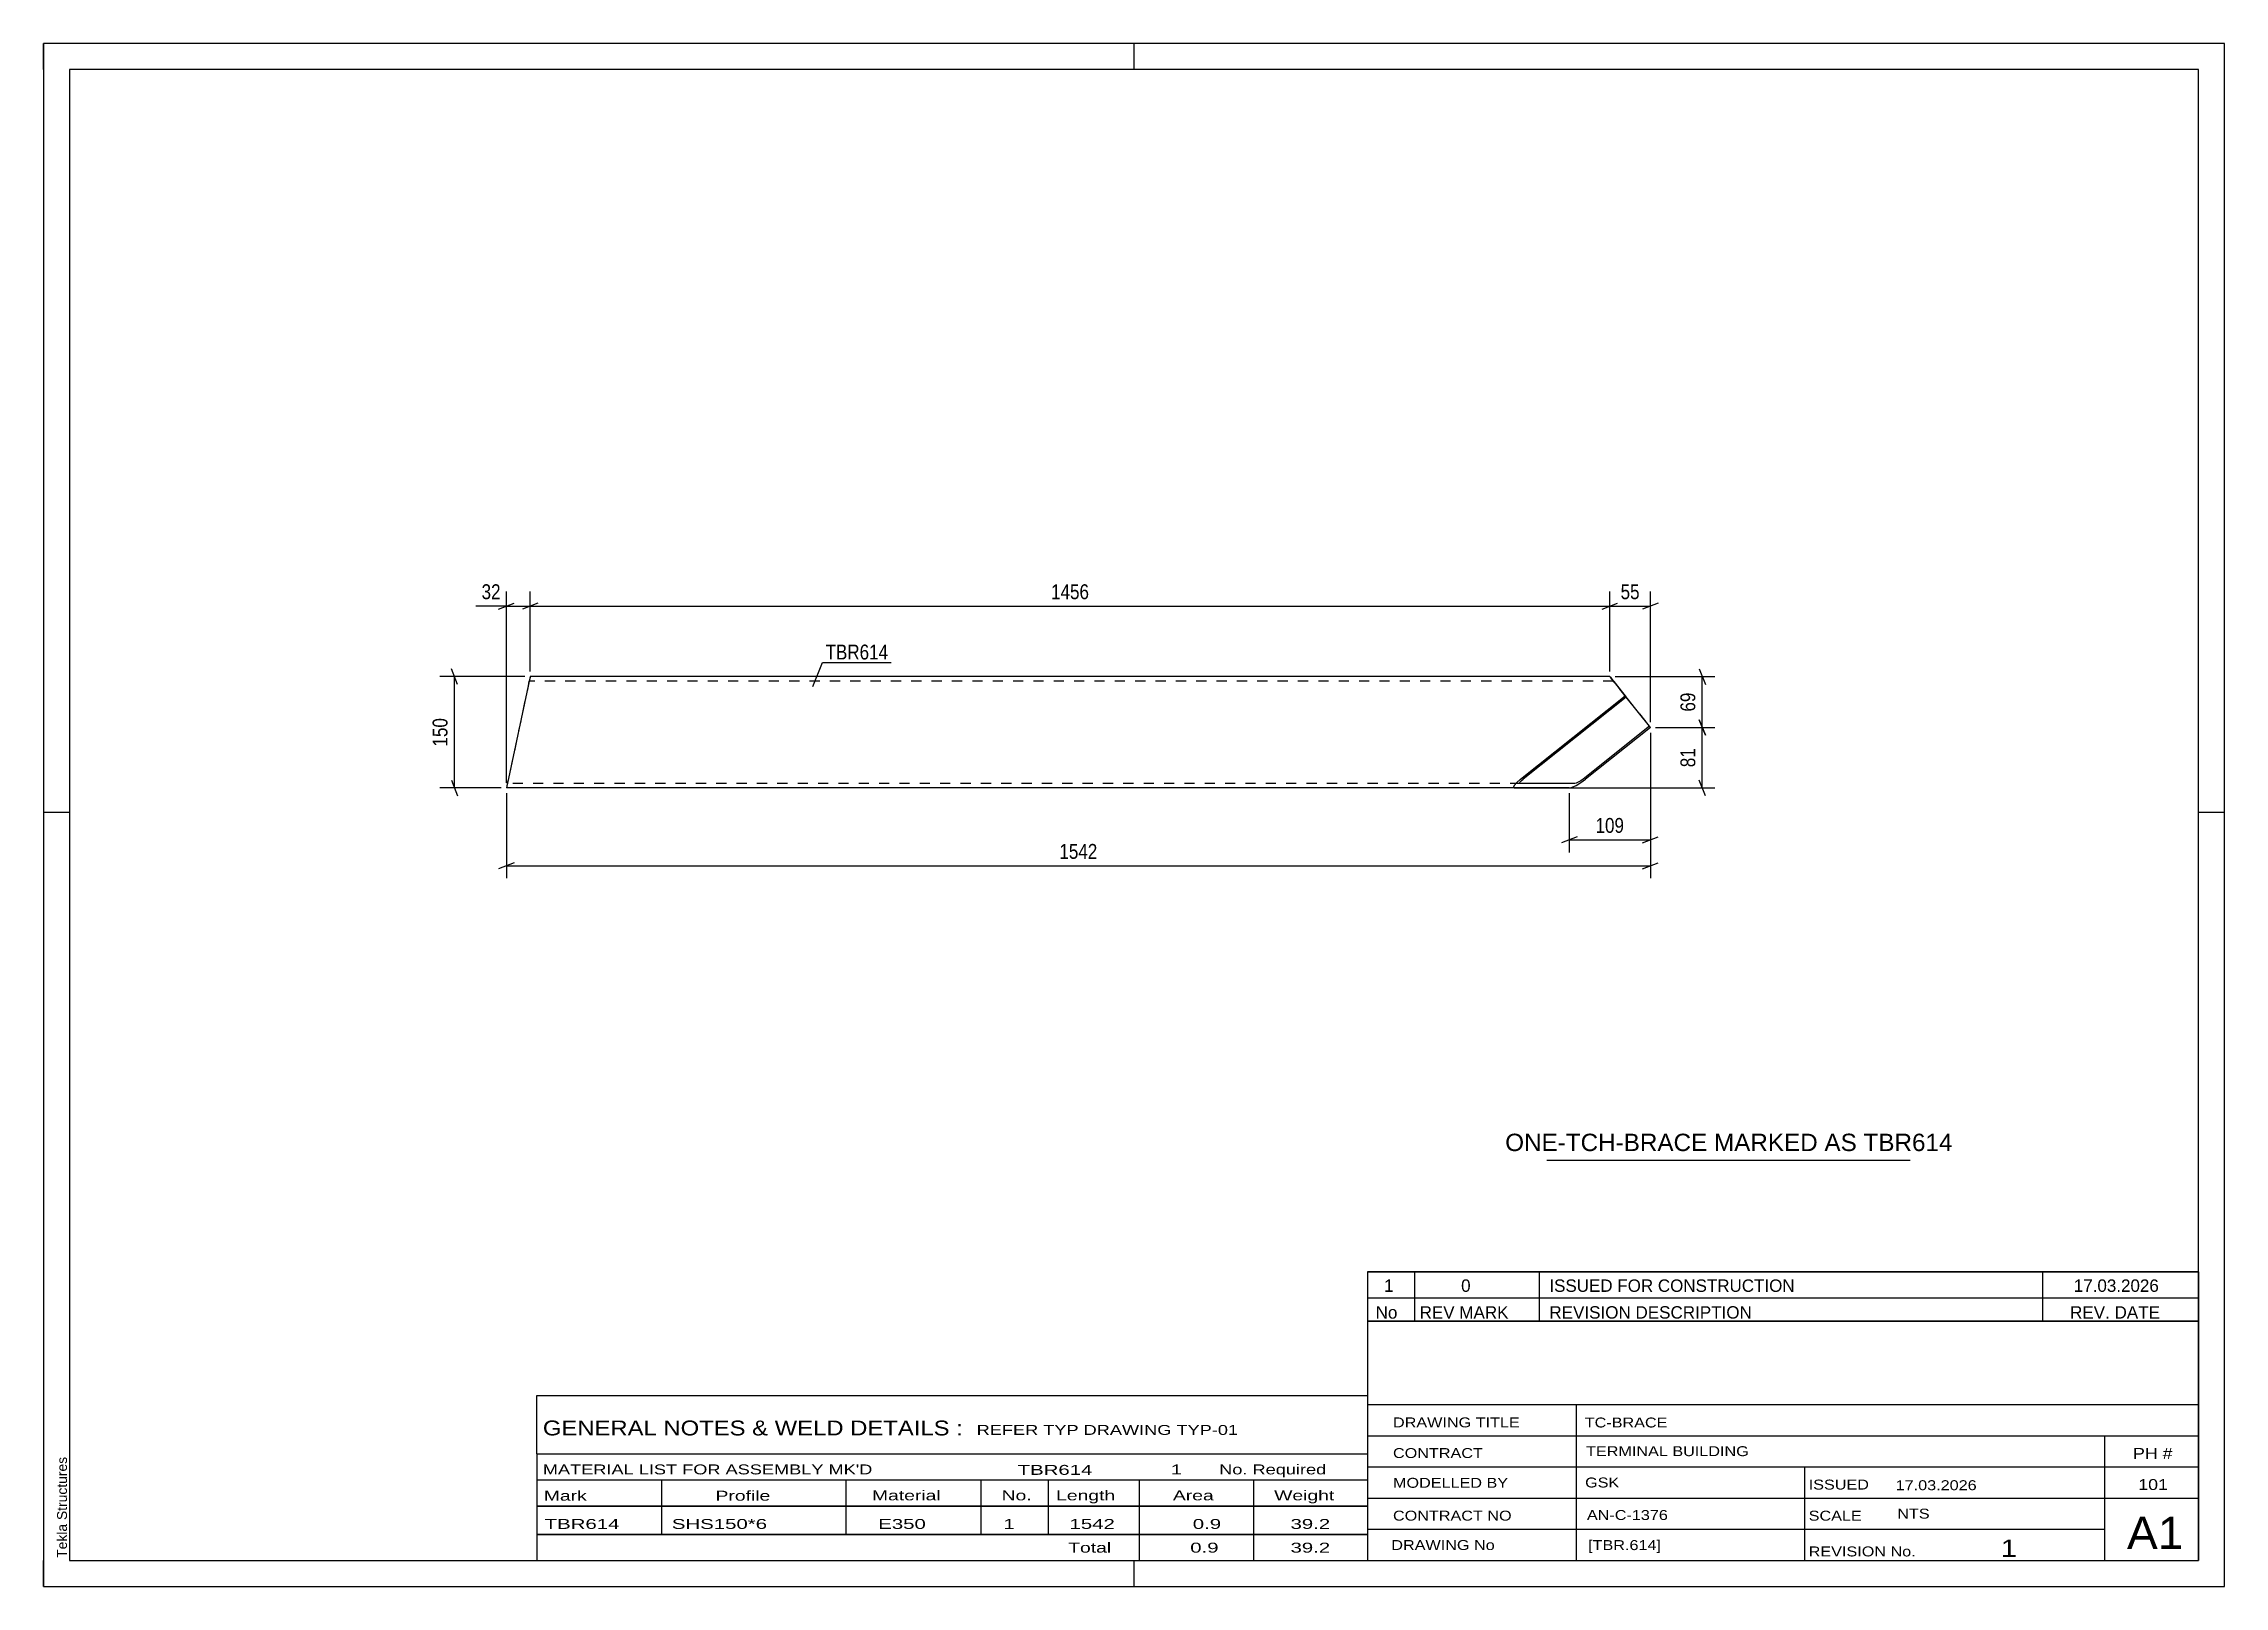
# Model space of a CAD drawing. Header units: millimetres. Extents: x 0 to 420, y 0 to 297.
import ezdxf

# ---------------------------------------------------------------- set-up
doc = ezdxf.new("R2010")
doc.units = ezdxf.units.MM
doc.linetypes.add('DXK_LINE_DOT2', pattern=[3.9198, 1.9599, -1.9599])
doc.styles.add('Arial', font='ARIAL.TTF', dxfattribs={"height": 0.2})
doc.styles.add('Arial Narrow', font='ARIALN.TTF', dxfattribs={"height": 0.2})

# ---------------------------------------------------------------- blocks, each defined once
blk = doc.blocks.new('Unknown-585400719-1162')
at = {"color": 5, "linetype": 'Continuous'}
for p, q in [((420, 297), (0, 297)), ((0, 297), (0, 0)), ((0, 292), (0, 297)), ((210, 292), (210, 297)), ((420, 0), (420, 297)), ((415, 292), (5, 292)), ((5, 292), (5, 5)), ((415, 5), (415, 292)), ((5, 149), (0, 149)), ((420, 149), (415, 149)), ((0, 0), (0, 5)), ((5, 5), (415, 5)), ((210, 0), (210, 5)), ((0, 0), (420, 0))]:
    blk.add_line(p, q, dxfattribs=at)
at = {"color": 174, "linetype": 'Continuous', "style": 'Arial'}
blk.add_text('Tekla Structures', height=1.9102, rotation=90, dxfattribs=at).set_placement((4.5, 5.5))
blk = doc.blocks.new('Part-585400719-1680 - 1674')
at = {"color": 2, "linetype": 'Continuous'}
for p, q in [((93.71, 175.14), (89.13, 153.71)), ((93.71, 175.14), (93.71, 175.14)), ((301.65, 175.14), (93.71, 175.14)), ((301.65, 175.14), (301.65, 175.14)), ((301.65, 175.14), (301.76, 175.01)), ((301.76, 175.01), (302.05, 174.63)), ((302.05, 174.63), (302.5, 174.08)), ((302.5, 174.08), (304.59, 171.45)), ((284.45, 155.42), (304.59, 171.45)), ((304.78, 171.2), (284.95, 155.42)), ((304.59, 171.45), (304.78, 171.2)), ((309.25, 165.59), (304.78, 171.2)), ((309.25, 165.59), (296.48, 155.42)), ((309.45, 165.34), (296.98, 155.42)), ((309.45, 165.34), (309.25, 165.59)), ((284.45, 155.42), (283.7, 154.77)), ((284.58, 155.09), (284.95, 155.42)), ((296.48, 155.42), (296.03, 155.09)), ((296.08, 154.77), (296.98, 155.42)), ((89.13, 153.71), (89.13, 153.71)), ((283.3, 153.71), (89.13, 153.71)), ((283.22, 154.21), (283.08, 153.84)), ((283.08, 153.84), (283.3, 153.71)), ((283.7, 154.77), (283.22, 154.21)), ((293.82, 153.71), (283.3, 153.71)), ((284.27, 154.63), (284.34, 154.82)), ((284.38, 154.56), (284.27, 154.63)), ((284.34, 154.82), (284.58, 155.09)), ((294.9, 154.56), (284.38, 154.56)), ((293.82, 153.71), (294.37, 153.84)), ((294.37, 153.84), (295.16, 154.21)), ((295.17, 154.63), (294.9, 154.56)), ((295.16, 154.21), (296.08, 154.77)), ((295.57, 154.82), (295.17, 154.63)), ((296.03, 155.09), (295.57, 154.82))]:
    blk.add_line(p, q, dxfattribs=at)
at = {"color": 7, "linetype": 'DXK_LINE_DOT2'}
for p, q in [((93.53, 174.28), (89.13, 153.71)), ((93.68, 175.01), (93.35, 173.42)), ((93.42, 173.75), (93.47, 174.03)), ((93.47, 174.03), (93.49, 174.08)), ((93.49, 174.08), (93.51, 174.21)), ((93.51, 174.21), (93.53, 174.28)), ((302.34, 174.28), (93.53, 174.28)), ((93.71, 175.14), (93.68, 175.01)), ((301.76, 175.01), (301.65, 175.14)), ((302.05, 174.63), (301.76, 175.01)), ((302.49, 174.08), (302.05, 174.63)), ((302.33, 174.28), (302.34, 174.28)), ((302.39, 174.21), (302.33, 174.28)), ((302.39, 174.21), (302.34, 174.28)), ((302.39, 174.21), (304.78, 171.2)), ((302.49, 174.08), (302.39, 174.21)), ((302.49, 174.08), (309.45, 165.34)), ((302.53, 174.03), (302.49, 174.08)), ((304.78, 171.2), (302.53, 174.03)), ((89.31, 154.56), (89.32, 154.63)), ((284.38, 154.56), (89.31, 154.56)), ((89.32, 154.63), (89.36, 154.82))]:
    blk.add_line(p, q, dxfattribs=at)
blk = doc.blocks.new('StraightDimension-585400719-1721 - 1674')
at = {"color": 7, "linetype": 'Continuous'}
for p, q in [((310.45, 165.34), (321.85, 165.34)), ((318.85, 166.84), (320.05, 163.84)), ((319.45, 153.71), (319.45, 165.34)), ((283.3, 153.71), (321.85, 153.71)), ((320.05, 152.21), (318.85, 155.21))]:
    blk.add_line(p, q, dxfattribs=at)
at = {"color": 0}
blk.add_wipeout([(318.7, 161.95), (314.5, 161.95), (314.5, 157.1), (318.7, 157.1)], dxfattribs=at)
at = {"color": 3, "style": 'Arial Narrow'}
blk.add_text('81', height=2.863, rotation=90.0002, dxfattribs=at).set_placement((318.1, 157.7))
blk = doc.blocks.new('StraightDimension-585400719-1807 - 1674')
at = {"color": 7, "linetype": 'Continuous'}
for p, q in [((79.73, 173.64), (78.53, 176.64)), ((92.71, 175.14), (76.28, 175.14)), ((79.13, 153.71), (79.13, 175.14)), ((88.13, 153.71), (76.28, 153.71)), ((78.53, 155.21), (79.73, 152.21))]:
    blk.add_line(p, q, dxfattribs=at)
at = {"color": 0}
blk.add_wipeout([(78.38, 167.76), (74.18, 167.76), (74.18, 161.08), (78.38, 161.08)], dxfattribs=at)
at = {"color": 3, "style": 'Arial Narrow'}
blk.add_text('150', height=2.863, rotation=90.0002, dxfattribs=at).set_placement((77.78, 161.68))
blk = doc.blocks.new('StraightDimension-585400719-1720 - 1674')
at = {"color": 7, "linetype": 'Continuous'}
for p, q in [((318.85, 176.64), (320.05, 173.64)), ((302.65, 175.14), (321.85, 175.14)), ((319.45, 165.34), (319.45, 175.14)), ((310.45, 165.34), (321.85, 165.34)), ((320.05, 163.84), (318.85, 166.84))]:
    blk.add_line(p, q, dxfattribs=at)
at = {"color": 0}
blk.add_wipeout([(318.7, 172.67), (314.5, 172.67), (314.5, 167.81), (318.7, 167.81)], dxfattribs=at)
at = {"color": 3, "style": 'Arial Narrow'}
blk.add_text('69', height=2.863, rotation=90.0002, dxfattribs=at).set_placement((318.1, 168.41))
blk = doc.blocks.new('StraightDimension-585400719-1814 - 1674')
at = {"color": 7, "linetype": 'Continuous'}
for p, q in [((300.15, 188.1), (303.15, 189.3)), ((301.65, 176.14), (301.65, 191.55)), ((310.95, 189.3), (307.95, 188.1)), ((309.45, 166.34), (309.45, 191.55)), ((301.65, 188.7), (309.45, 188.7))]:
    blk.add_line(p, q, dxfattribs=at)
at = {"color": 0}
blk.add_wipeout([(307.98, 189.45), (307.98, 193.65), (303.12, 193.65), (303.12, 189.45)], dxfattribs=at)
at = {"color": 3, "style": 'Arial Narrow'}
blk.add_text('55', height=2.863, dxfattribs=at).set_placement((303.72, 190.05))
blk = doc.blocks.new('StraightDimension-585400719-1815 - 1674')
at = {"color": 7, "linetype": 'Continuous'}
for p, q in [((95.21, 189.3), (92.21, 188.1)), ((93.71, 176.14), (93.71, 191.55)), ((300.15, 188.1), (303.15, 189.3)), ((301.65, 176.14), (301.65, 191.55)), ((93.71, 188.7), (301.65, 188.7))]:
    blk.add_line(p, q, dxfattribs=at)
at = {"color": 0}
blk.add_wipeout([(201.94, 189.45), (201.94, 193.65), (193.43, 193.65), (193.43, 189.45)], dxfattribs=at)
at = {"color": 3, "style": 'Arial Narrow'}
blk.add_text('1456', height=2.863, dxfattribs=at).set_placement((194.03, 190.05))
blk = doc.blocks.new('StraightDimension-585400719-1816 - 1674')
at = {"color": 7, "linetype": 'Continuous'}
for p, q in [((87.63, 188.1), (90.63, 189.3)), ((89.13, 154.71), (89.13, 191.55)), ((95.21, 189.3), (92.21, 188.1)), ((93.71, 176.14), (93.71, 191.55)), ((89.13, 188.7), (93.71, 188.7))]:
    blk.add_line(p, q, dxfattribs=at)
at = {"color": 0}
blk.add_wipeout([(88.6, 189.45), (88.6, 193.65), (83.75, 193.65), (83.75, 189.45)], dxfattribs=at)
at = {"color": 7, "linetype": 'Continuous'}
blk.add_line((89.13, 188.7), (83.22, 188.7), dxfattribs=at)
blk.add_line((89.13, 188.7), (83.22, 188.7), dxfattribs=at)
at = {"color": 3, "style": 'Arial Narrow'}
blk.add_text('32', height=2.863, dxfattribs=at).set_placement((84.35, 190.05))
blk = doc.blocks.new('StraightDimension-585400719-1830 - 1674')
at = {"color": 7, "linetype": 'Continuous'}
for p, q in [((309.45, 164.34), (309.45, 136.31)), ((89.13, 152.71), (89.13, 136.31)), ((90.63, 139.31), (87.63, 138.11)), ((89.13, 138.71), (309.45, 138.71)), ((307.95, 138.11), (310.95, 139.31))]:
    blk.add_line(p, q, dxfattribs=at)
at = {"color": 0}
blk.add_wipeout([(203.54, 139.46), (203.54, 143.66), (195.03, 143.66), (195.03, 139.46)], dxfattribs=at)
at = {"color": 3, "style": 'Arial Narrow'}
blk.add_text('1542', height=2.863, dxfattribs=at).set_placement((195.63, 140.06))
blk = doc.blocks.new('StraightDimension-585400719-2161 - 1674')
at = {"color": 7, "linetype": 'Continuous'}
for p, q in [((309.45, 164.34), (309.45, 141.31)), ((293.82, 152.71), (293.82, 141.31)), ((295.32, 144.31), (292.32, 143.11)), ((293.82, 143.71), (309.45, 143.71)), ((307.95, 143.11), (310.95, 144.31))]:
    blk.add_line(p, q, dxfattribs=at)
at = {"color": 0}
blk.add_wipeout([(304.98, 144.46), (304.98, 148.66), (298.29, 148.66), (298.29, 144.46)], dxfattribs=at)
at = {"color": 3, "style": 'Arial Narrow'}
blk.add_text('109', height=2.863, dxfattribs=at).set_placement((298.89, 145.06))
blk = doc.blocks.new('Unknown-585400719-2246')
at = {"color": 7, "linetype": 'Continuous'}
for p, q in [((95, 36.75), (255, 36.75)), ((95, 25.5), (95, 36.75)), ((255, 36.75), (255, 25.5)), ((95, 25.5), (255, 25.5)), ((95, 25.5), (95, 20.5)), ((255, 25.5), (255, 20.5)), ((95, 20.5), (255, 20.5)), ((95, 20.5), (95, 15.5)), ((119, 20.5), (119, 15.5)), ((154.5, 20.5), (154.5, 15.5)), ((180.5, 20.5), (180.5, 15.5)), ((193.5, 20.5), (193.5, 15.5)), ((211, 20.5), (211, 15.5)), ((233, 20.5), (233, 15.5)), ((255, 20.5), (255, 15.5)), ((95, 15.5), (255, 15.5)), ((95, 15.45), (95, 10.05)), ((95, 15.45), (255, 15.45)), ((119, 15.5), (119, 10)), ((154.5, 15.5), (154.5, 10)), ((180.5, 15.5), (180.5, 10)), ((193.5, 15.5), (193.5, 10)), ((211, 15.5), (211, 10)), ((233, 15.5), (233, 10)), ((255, 15.45), (255, 10.05)), ((95, 10.05), (255, 10.05)), ((95, 10), (255, 10)), ((95, 10), (95, 5)), ((211, 10), (211, 5)), ((233, 10), (233, 5)), ((255, 10), (255, 5)), ((95, 5), (255, 5))]:
    blk.add_line(p, q, dxfattribs=at)
at = {"color": 7, "style": 'Arial Narrow'}
for s, height, width, p in [('GENERAL NOTES & WELD DETAILS :', 2.8633, 1.4, (96.15, 29.06)), ('REFER TYP DRAWING TYP-01', 1.9089, 1.6, (179.7, 29.16)), ("MATERIAL LIST FOR ASSEMBLY MK'D", 1.9089, 1.6, (96.15, 21.56)), ('TBR614', 1.909, 1.794707, (187.59, 21.47)), ('1', 1.91, 1.794707, (217.08, 21.56)), ('No. Required', 1.9089, 1.6, (226.41, 21.56)), ('Mark', 1.909, 1.7, (96.34, 16.5)), ('Profile', 1.909, 1.7, (129.41, 16.5)), ('Material', 1.909, 1.7, (159.54, 16.56)), ('No.', 1.909, 1.7, (184.5, 16.56)), ('Length', 1.909, 1.7, (195, 16.56)), ('Area', 1.909, 1.7, (217.5, 16.56)), ('Weight', 1.909, 1.7, (237, 16.56))]:
    blk.add_text(s, height=height, dxfattribs=dict(at, width=width)).set_placement(p)
at = {"color": 7, "linetype": 'Continuous', "style": 'Arial Narrow'}
for s, height, width, p in [('TBR614', 1.909, 1.794707, (96.5, 11.06)), ('SHS150*6', 1.909, 1.794707, (121, 11.06)), ('E350', 1.909, 1.794707, (160.74, 11.06)), ('1', 1.91, 1.794707, (184.86, 11.06)), ('1542', 1.909, 1.794707, (197.58, 11.06)), ('0.9', 1.909, 1.794707, (221.32, 11.06)), ('39.2', 1.909, 1.794707, (240.14, 11.06)), ('Total', 1.909, 1.7, (197.33, 6.5)), ('0.9', 1.909, 1.794707, (220.83, 6.5)), ('39.2', 1.909, 1.794707, (240.14, 6.5))]:
    blk.add_text(s, height=height, dxfattribs=dict(at, width=width)).set_placement(p)
blk = doc.blocks.new('Unknown-585400719-2244')
at = {"color": 7, "linetype": 'Continuous'}
for p, q in [((255, 51.05), (255, 5)), ((255, 51.05), (415, 51.05)), ((415, 51), (415, 5)), ((255, 35), (415, 35)), ((295.14, 35), (295.14, 5)), ((255, 29), (415, 29)), ((397, 5.05), (397, 29.05)), ((255, 23), (415, 23)), ((339.14, 23), (339.14, 5)), ((255, 17), (415, 17)), ((255, 11), (397, 11)), ((255, 5), (415, 5))]:
    blk.add_line(p, q, dxfattribs=at)
at = {"color": 7, "style": 'Arial Narrow'}
for s, height, width, p in [('DRAWING TITLE', 1.9089, 1.425378, (259.88, 30.61)), ('TC-BRACE', 1.909, 1.425378, (296.81, 30.59)), ('CONTRACT', 1.909, 1.425378, (259.88, 24.71)), ('TERMINAL BUILDING', 1.9089, 1.425378, (297.06, 25.07)), ('MODELLED BY', 1.9089, 1.425378, (259.88, 18.98)), ('GSK', 1.909, 1.425378, (296.88, 19.04)), ('ISSUED', 1.909, 1.425378, (339.94, 18.64)), ('17.03.2026', 1.909, 1.425378, (356.69, 18.52)), ('CONTRACT NO', 1.9089, 1.425378, (259.88, 12.66)), ('AN-C-1376', 1.909, 1.425378, (297.23, 12.78)), ('SCALE', 1.909, 1.425378, (339.94, 12.65)), ('A1', 6.204, 1.25, (401.24, 7.2)), ('DRAWING No', 1.909, 1.425378, (259.56, 7)), ('[TBR.614]', 1.909, 1.425378, (297.46, 6.99)), ('1', 3.34, 1.5, (376.91, 5.68)), ('REVISION No.', 1.9089, 1.425378, (339.94, 5.77))]:
    blk.add_text(s, height=height, dxfattribs=dict(at, width=width)).set_placement(p)
at = {"color": 7, "linetype": 'Continuous', "style": 'Arial Narrow'}
for s, height, width, p in [('PH #', 2.1, 1.42538, (402.4, 24.55)), ('101', 2.1, 1.42538, (403.41, 18.55)), ('NTS', 1.909, 1.425378, (357, 13.05))]:
    blk.add_text(s, height=height, dxfattribs=dict(at, width=width)).set_placement(p)
blk = doc.blocks.new('Unknown-585400719-2245')
at = {"color": 7, "linetype": 'Continuous'}
for p, q in [((255, 60.55), (415, 60.55)), ((415, 60.55), (255, 60.55)), ((255, 60.55), (255, 55.55)), ((264, 60.55), (264, 55.55)), ((288, 60.55), (288, 55.55)), ((385, 60.55), (385, 55.55)), ((415, 60.55), (415, 55.55)), ((255, 55.55), (415, 55.55)), ((255, 55.55), (255, 51.05)), ((255, 55.55), (415, 55.55)), ((264, 55.55), (264, 51.05)), ((288, 55.55), (288, 51.05)), ((385, 55.55), (385, 51.05)), ((415, 55.55), (415, 51.05)), ((415, 51.05), (255, 51.05))]:
    blk.add_line(p, q, dxfattribs=at)
at = {"color": 7, "linetype": 'Continuous', "style": 'Arial Narrow'}
for s, height, width, p in [('1', 2.39, 1.196471, (258.16, 56.7)), ('0', 2.39, 1.196471, (273, 56.7)), ('ISSUED FOR CONSTRUCTION', 2.3861, 1.196471, (290, 56.7)), ('17.03.2026', 2.386, 1.196471, (391, 56.7)), ('No', 2.386, 1.2, (256.54, 51.55)), ('REV MARK', 2.386, 1.2, (265, 51.55)), ('REVISION DESCRIPTION', 2.3861, 1.2, (290, 51.55)), ('REV. DATE', 2.386, 1.2, (390.28, 51.55))]:
    blk.add_text(s, height=height, dxfattribs=dict(at, width=width)).set_placement(p)
blk = doc.blocks.new('Unknown-585400719-2247')
at = {"color": 7, "linetype": 'Continuous'}
blk.add_line((289.5, 82.05), (359.5, 82.05), dxfattribs=at)
at = {"color": 7, "style": 'Arial'}
blk.add_text('ONE-TCH-BRACE MARKED AS TBR614', height=3.3428, dxfattribs=at).set_placement((281.49, 83.8))
blk = doc.blocks.new('Mark-585400719-1712 - 1674')
at = {"color": 0}
blk.add_wipeout([(162.65, 178.44), (162.65, 181.44), (150.6, 181.44), (150.6, 178.44)], dxfattribs=at)
blk.add_wipeout([(162.65, 178.44), (162.65, 181.44), (150.6, 181.44), (150.6, 178.44)], dxfattribs=at)
at = {"color": 30, "linetype": 'Continuous'}
for p, q in [((148.14, 173.24), (150, 177.84)), ((150, 177.84), (163.25, 177.84))]:
    blk.add_line(p, q, dxfattribs=at)
at = {"color": 3, "style": 'Arial Narrow'}
blk.add_text('TBR614', height=2.863, dxfattribs=at).set_placement((150.6, 178.44))

msp = doc.modelspace()

# ---------------------------------------------------------------- block references
for name in ['Unknown-585400719-1162', 'Part-585400719-1680 - 1674', 'Unknown-585400719-2247', 'Unknown-585400719-2245', 'Unknown-585400719-2244', 'Unknown-585400719-2246']:
    msp.add_blockref(name, (0, 0))

# ---------------------------------------------------------------- next in the draw order: block references
for name in ['StraightDimension-585400719-1807 - 1674', 'StraightDimension-585400719-1721 - 1674']:
    msp.add_blockref(name, (0, 0))

# ---------------------------------------------------------------- next in the draw order: block references
msp.add_blockref('StraightDimension-585400719-1720 - 1674', (0, 0))

# ---------------------------------------------------------------- next in the draw order: block references
msp.add_blockref('StraightDimension-585400719-1814 - 1674', (0, 0))

# ---------------------------------------------------------------- next in the draw order: block references
msp.add_blockref('StraightDimension-585400719-1815 - 1674', (0, 0))

# ---------------------------------------------------------------- next in the draw order: block references
for name in ['StraightDimension-585400719-1816 - 1674', 'Mark-585400719-1712 - 1674']:
    msp.add_blockref(name, (0, 0))

# ---------------------------------------------------------------- next in the draw order: block references
msp.add_blockref('StraightDimension-585400719-1830 - 1674', (0, 0))

# ---------------------------------------------------------------- next in the draw order: block references
msp.add_blockref('StraightDimension-585400719-2161 - 1674', (0, 0))

doc.saveas('drawing.dxf')
